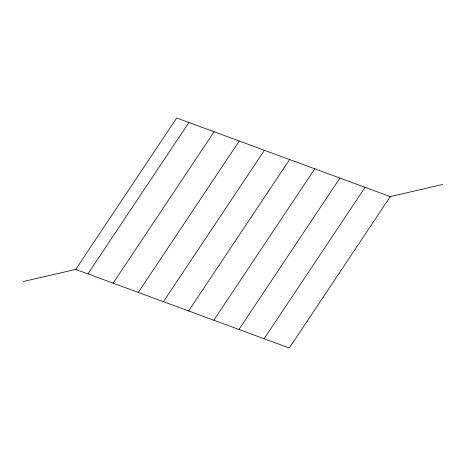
<?xml version="1.0" encoding="UTF-8"?>
<svg xmlns="http://www.w3.org/2000/svg" width="466" height="466" viewBox="0 0 466 466"><rect width="100%" height="100%" fill="white"/><g stroke="black" fill="none" stroke-linecap="round" stroke-linejoin="round"><path stroke-width="0.7" d="M23.3 281.534L75.725 269.4L176.707 117.997L390.275 196.6L442.7 184.466M87.94 273.897L188.922 122.488M113.11 283.159L214.092 131.756M138.28 292.421L239.262 141.017M163.444 301.688L264.432 150.279M188.614 310.95L289.602 159.547M213.783 320.212L314.766 168.809M238.953 329.479L339.935 178.07M264.123 338.741L365.105 187.338M390.275 196.6L289.293 348.003L75.725 269.4"/></g></svg>
